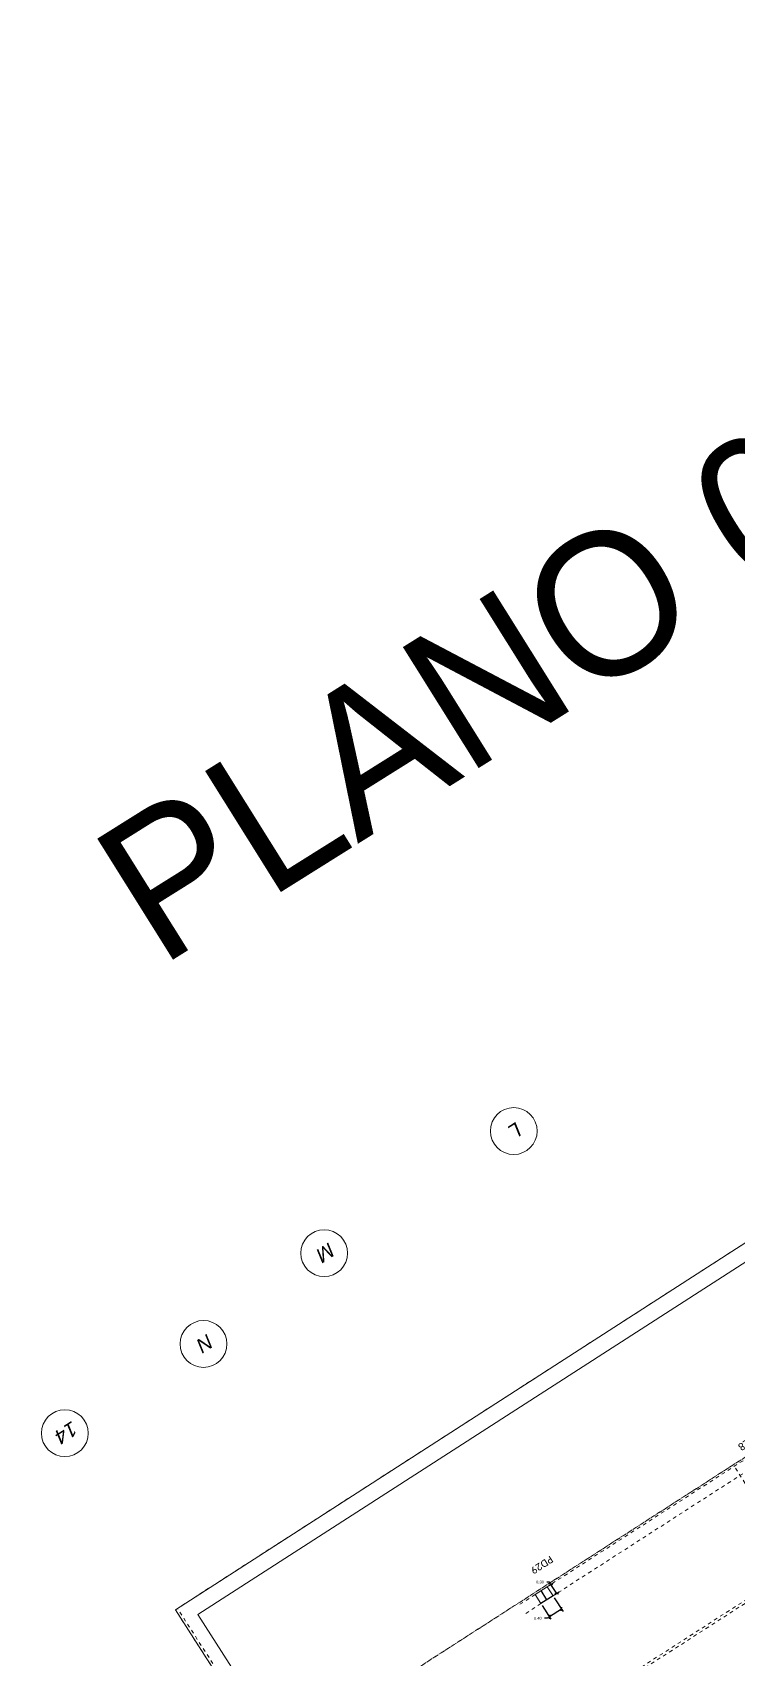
# Model space of a CAD drawing. Header units: metres. Extents: x 448 to 592, y 494 to 631.
# Drawn here: x 448.01 to 467.56, y 574.95 to 620.04 of the extents above; entities that cross this region are included whole.
import ezdxf

# ---------------------------------------------------------------- set-up
doc = ezdxf.new("R2010")
doc.units = ezdxf.units.M
doc.linetypes.add('Trazo general', pattern=[0.001875, 0.00125, -0.000625])
for name, color, linetype, lineweight, true_color in [('0-AR-TXT-1', 5, 'Continuous', 5, 0x0000ff), ('00-AUX-5', 7, 'Trazo general', 5, 0xa80000), ('00-AUX-6', 5, 'Trazo general', 5, 0x0000ff), ('00-AUX-7', 7, 'Continuous', 25, 0xff8000)]:
    doc.layers.add(name, color=color, linetype=linetype, lineweight=lineweight, true_color=true_color)
for name, color, linetype, lineweight in [('0-AUX', 7, 'Continuous', 5), ('00-AUX-1', 7, 'Trazo general', 5), ('00-AUX-2', 7, 'Continuous', 5), ('1-AR-PILARES', 7, 'Continuous', 5), ('1-AR-VISTA', 7, 'Continuous', 5), ('SECC_COTAS', 255, 'Continuous', 9)]:
    doc.layers.add(name, color=color, linetype=linetype, lineweight=lineweight)
doc.styles.add('Arial_I', font='ariali.ttf', dxfattribs={"height": 0.4})
doc.styles.add('Calibri', font='calibri.ttf', dxfattribs={"height": 0.2})
doc.dimstyles.get("Standard").update_dxf_attribs({"dimtxt": 0.18, "dimasz": 0.18, "dimexe": 0.18, "dimexo": 0.0625, "dimgap": 0.09, "dimtad": 0, "dimtih": 1, "dimtoh": 1, "dimzin": 0, "dimdsep": 46, "dimtxsty": 'Standard', "dimcen": 0.09, "dimadec": 0, "dimazin": 0, "dimtfac": 1, "dimtdec": 4, "dimtofl": 0, "dimtmove": 0, "dimatfit": 3, "dimfxl": 1, "dimtolj": 1, "dimtzin": 0, "dimarcsym": 0})

# ---------------------------------------------------------------- blocks, each defined once
blk = doc.blocks.new('Rejilla - Extremo de rejilla-3554-Sótano 2 - STR')
at = {"layer": '0-AUX'}
blk.add_circle((0, 0), 0.0065, dxfattribs=at)
blk = doc.blocks.new('_Oblique')
at = {"color": 0, "linetype": 'ByBlock', "lineweight": -2}
blk.add_line((-0.5, -0.5), (0.5, 0.5), dxfattribs=at)
blk = doc.blocks.new('*D496')
at = {"layer": 'Defpoints', "color": 0, "transparency": 16777216}
for p in [(462.305, 576.909), (462.408, 576.975), (462.467, 576.656)]:
    blk.add_point(p, dxfattribs=at)
at = {"layer": 'SECC_COTAS', "color": 0, "lineweight": -2, "transparency": 16777216}
for p, q in [((462.367, 577.038), (462.292, 577.038)), ((462.358, 576.943), (462.475, 577.018)), ((462.408, 576.975), (462.367, 577.038)), ((462.57, 576.722), (462.408, 576.975)), ((462.52, 576.69), (462.637, 576.766))]:
    blk.add_line(p, q, dxfattribs=at)
at = {"layer": 'SECC_COTAS', "color": 0, "lineweight": -2, "transparency": 16777216, "xscale": 0.075, "yscale": 0.075, "zscale": 0.075}
for p, rotation in [((462.408, 576.975), 122.7553275662809), ((462.57, 576.722), 302.7553275662809)]:
    blk.add_blockref('_Oblique', p, dxfattribs=dict(at, rotation=rotation))
at = {"layer": 'SECC_COTAS', "color": 0, "transparency": 16777216, "insert": (462.105, 577.038), "char_height": 0.08, "attachment_point": 5}
blk.add_mtext('\\A1;0.30', dxfattribs=at)
blk = doc.blocks.new('*D497')
at = {"layer": 'Defpoints', "color": 0, "transparency": 16777216}
for p in [(462.131, 576.44), (462.467, 576.656), (462.367, 576.074)]:
    blk.add_point(p, dxfattribs=at)
at = {"layer": 'SECC_COTAS', "color": 0, "lineweight": -2, "transparency": 16777216}
for p, q in [((462.165, 576.387), (462.41, 576.006)), ((462.703, 576.29), (462.367, 576.074)), ((462.501, 576.604), (462.746, 576.223)), ((462.304, 576.033), (462.229, 576.033)), ((462.367, 576.074), (462.304, 576.033))]:
    blk.add_line(p, q, dxfattribs=at)
at = {"layer": 'SECC_COTAS', "color": 0, "lineweight": -2, "transparency": 16777216, "xscale": 0.075, "yscale": 0.075, "zscale": 0.075}
for p, rotation in [((462.703, 576.29), 32.75532757214545), ((462.367, 576.074), 212.7553275721455)]:
    blk.add_blockref('_Oblique', p, dxfattribs=dict(at, rotation=rotation))
at = {"layer": 'SECC_COTAS', "color": 0, "transparency": 16777216, "insert": (462.042, 576.033), "char_height": 0.08, "attachment_point": 5}
blk.add_mtext('\\A1;0.40', dxfattribs=at)

msp = doc.modelspace()

# ---------------------------------------------------------------- linework, layer by layer
at = {"layer": '00-AUX-1'}
msp.add_line((469.425, 577.255), (467.498, 580.25), dxfattribs=at)
at = {"layer": '00-AUX-2'}
for p, q in [((514.566, 616.536), (451.979, 576.27)), ((514.539, 615.984), (452.601, 576.135)), ((500.035, 501.573), (451.979, 576.27)), ((500.17, 502.195), (452.601, 576.135))]:
    msp.add_line(p, q, dxfattribs=at)
at = {"layer": '00-AUX-5'}
for p, q in [((468.583, 580.948), (462.305, 576.909)), ((468.745, 580.695), (462.467, 576.656)), ((461.969, 576.692), (461.502, 576.392)), ((462.131, 576.44), (461.664, 576.14))]:
    msp.add_line(p, q, dxfattribs=at)
at = {"layer": '00-AUX-6'}
for p, q in [((451.979, 576.27), (514.566, 616.536)), ((518.083, 612.853), (454.448, 571.914)), ((518.318, 613.004), (454.684, 572.065)), ((521.354, 610.986), (456.491, 569.256)), ((470.321, 578.07), (464.207, 574.137)), ((500.094, 501.611), (452.037, 576.308)), ((500.035, 501.573), (451.979, 576.27))]:
    msp.add_line(p, q, dxfattribs=at)
at = {"layer": '00-AUX-7', "color": 1}
for p, q in [((462.299, 576.548), (462.137, 576.801)), ((462.467, 576.656), (462.131, 576.44))]:
    msp.add_line(p, q, dxfattribs=at)
at = {"layer": '1-AR-PILARES'}
for p, q in [((462.305, 576.909), (461.969, 576.692)), ((462.467, 576.656), (462.305, 576.909)), ((461.969, 576.692), (462.131, 576.44)), ((462.131, 576.44), (462.467, 576.656))]:
    msp.add_line(p, q, dxfattribs=at)
at = {"layer": '1-AR-VISTA'}
for p, q in [((514.539, 615.984), (452.601, 576.135)), ((452.601, 576.135), (500.17, 502.195))]:
    msp.add_line(p, q, dxfattribs=at)

# ---------------------------------------------------------------- block references
at = {"layer": '0-AUX', "xscale": 99.99999999999993, "yscale": 99.99999999999993, "zscale": 99.99999999999993, "rotation": 212.7553275663494}
for p in [(461.376, 589.553), (456.111, 586.166), (452.762, 583.647), (448.91, 581.169)]:
    msp.add_blockref('Rejilla - Extremo de rejilla-3554-Sótano 2 - STR', p, dxfattribs=at)

# ---------------------------------------------------------------- texts
at = {"color": 3, "insert": (449.443, 597.436), "char_height": 3.96197, "attachment_point": 1, "rotation": 32.0665}
msp.add_mtext_dynamic_manual_height_columns('PLANO 03122025', width=869.60626, gutter_width=19.81, heights=[0], dxfattribs=at)

# ---------------------------------------------------------------- dimensions: what is measured, and where the dimension line sits
at = {"layer": 'SECC_COTAS'}
dim = msp.add_aligned_dim(p1=(462.467, 576.656), p2=(462.131, 576.44), distance=0.436, dimstyle='Standard', override={"dimtxt": 0.08, "dimasz": 0.075, "dimexe": 0.08, "dimgap": 0.08, "dimblk1": 'Oblique', "dimblk2": 'Oblique', "dimsah": 1}, dxfattribs=at)
dim.commit()
dim.dimension.update_dxf_attribs({"geometry": '*D497', "text_midpoint": (462.042, 576.033)})

# ---------------------------------------------------------------- next in the draw order: texts
at = {"layer": '0-AR-TXT-1', "color": 3, "char_height": 0.2, "width": 0.79367, "attachment_point": 1, "rotation": 212.7553, "style": 'Calibri', "bg_fill": 3, "box_fill_scale": 1.25, "bg_fill_color": 256, "bg_fill_true_color": 13158600, "bg_fill_transparency": 0}
for s, insert in [('PD28', (468.253, 581.037)), ('PD29', (462.495, 577.611))]:
    msp.add_mtext(s, dxfattribs=dict(at, insert=insert))
at = {"layer": '0-AUX', "char_height": 0.4, "attachment_point": 1, "rotation": 212.7553, "style": 'Arial_I', "bg_fill": 3, "box_fill_scale": 1.25, "bg_fill_color": 256, "bg_fill_true_color": 13158600, "bg_fill_transparency": 0}
for s, insert, width in [('\\fArial|b0|i1|c0|p34|;L', (461.65, 589.479), 0.37679), ('\\fArial|b0|i1|c0|p34|;M', (456.452, 586.134), 0.5692), ('\\fArial|b0|i1|c0|p34|;N', (453.075, 583.597), 0.48903), ('14', (449.315, 581.178), 0.75359)]:
    msp.add_mtext(s, dxfattribs=dict(at, insert=insert, width=width))

# ---------------------------------------------------------------- next in the draw order: dimensions: what is measured, and where the dimension line sits
at = {"layer": 'SECC_COTAS'}
dim = msp.add_aligned_dim(p1=(462.467, 576.656), p2=(462.305, 576.909), distance=-0.122, dimstyle='Standard', override={"dimtxt": 0.08, "dimasz": 0.075, "dimexe": 0.08, "dimgap": 0.08, "dimblk1": 'Oblique', "dimblk2": 'Oblique', "dimsah": 1}, dxfattribs=at)
dim.commit()
dim.dimension.update_dxf_attribs({"geometry": '*D496', "text_midpoint": (462.105, 577.038)})

doc.saveas('drawing.dxf')
